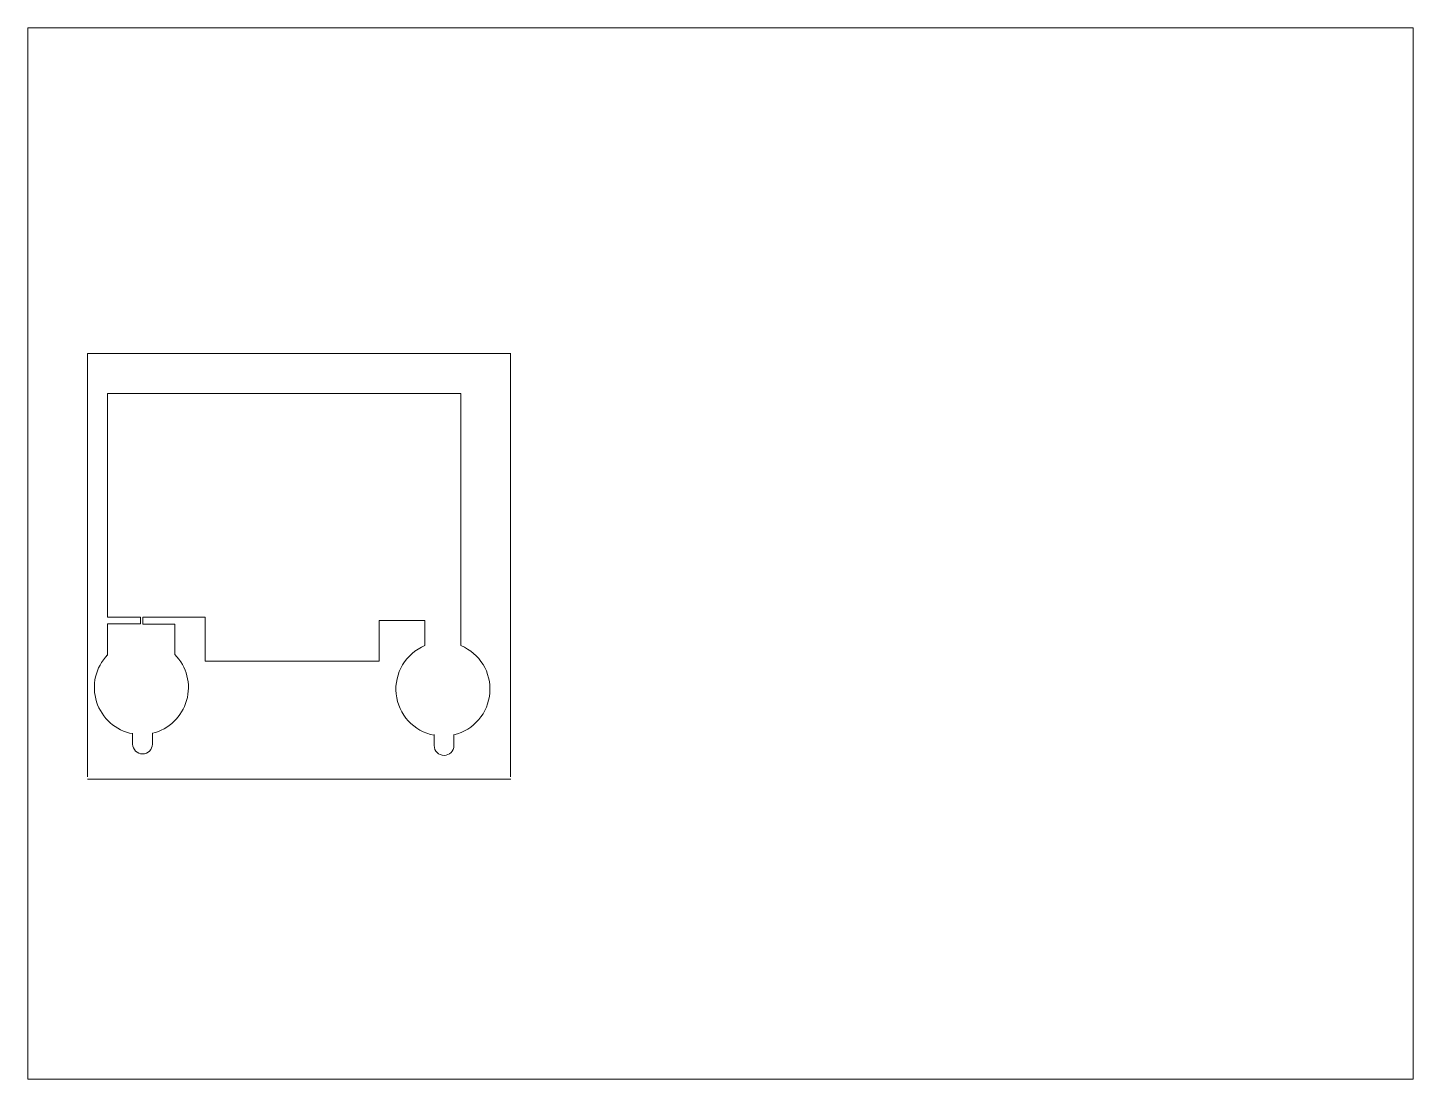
# Paper-space layout 'Layout1' of a CAD drawing. Header units: millimetres. Extents: x 26 to 231, y 20 to 176.
# The model-space entities are those that its viewports show. They can reach past a viewport. Long polylines and large blocks are cut down to what shows.
import ezdxf

# ---------------------------------------------------------------- set-up
doc = ezdxf.new("R2010")
doc.units = ezdxf.units.MM

msp = doc.modelspace()

# ---------------------------------------------------------------- linework, layer by layer
at = {"color": 1, "lineweight": 5}
for p, q in [((5.71, 50.26), (50.71, 50.26)), ((5.71, 5.26), (5.71, 50.26)), ((50.66, 50.26), (50.66, 5.26)), ((7.83, 22.23), (7.83, 46)), ((7.83, 46), (45.4, 46)), ((45.4, 19.21), (45.4, 46)), ((18.2, 22.23), (18.2, 17.57)), ((7.83, 18.17), (7.83, 21.51)), ((14.98, 18.27), (14.98, 21.49)), ((36.7, 17.57), (36.7, 21.88)), ((36.7, 21.88), (41.58, 21.88)), ((41.58, 21.88), (41.58, 19.21)), ((18.2, 17.57), (36.7, 17.57)), ((10.5, 8.74), (10.5, 9.91)), ((12.6, 8.74), (12.6, 9.91)), ((42.56, 8.59), (42.56, 9.75)), ((44.66, 8.59), (44.66, 9.75)), ((50.71, 5.03), (5.71, 5.03))]:
    msp.add_line(p, q, dxfattribs=at)
for points in [[(7.83, 22.23), (11.33, 22.23), (11.33, 21.51), (7.83, 21.51)], [(18.2, 22.24), (11.58, 22.24), (11.58, 21.49), (14.98, 21.49)]]:
    msp.add_lwpolyline(points, dxfattribs=at)
for centre, radius, start, end in [((43.49, 14.59), 5, 112.4587, 259.2882), ((43.49, 14.59), 5, 283.5404, 67.5413), ((11.43, 14.75), 5, 136.0415, 259.2882), ((11.43, 14.75), 5, 283.5404, 44.6946), ((11.55, 8.74), 1.05, 180, 0), ((43.61, 8.59), 1.05, 180, 0)]:
    msp.add_arc(centre, radius, start, end, dxfattribs=at)

psp = doc.layouts.get("Layout1")

# ---------------------------------------------------------------- viewports
at = {"layer": '0', "view_target_point": (19.65, 27.12)}
psp.add_viewport(center=(128.5, 97.5), size=(205.6, 156), view_center_point=(53.35, 1.88), view_height=111.7747, dxfattribs=at)

doc.saveas('drawing.dxf')
